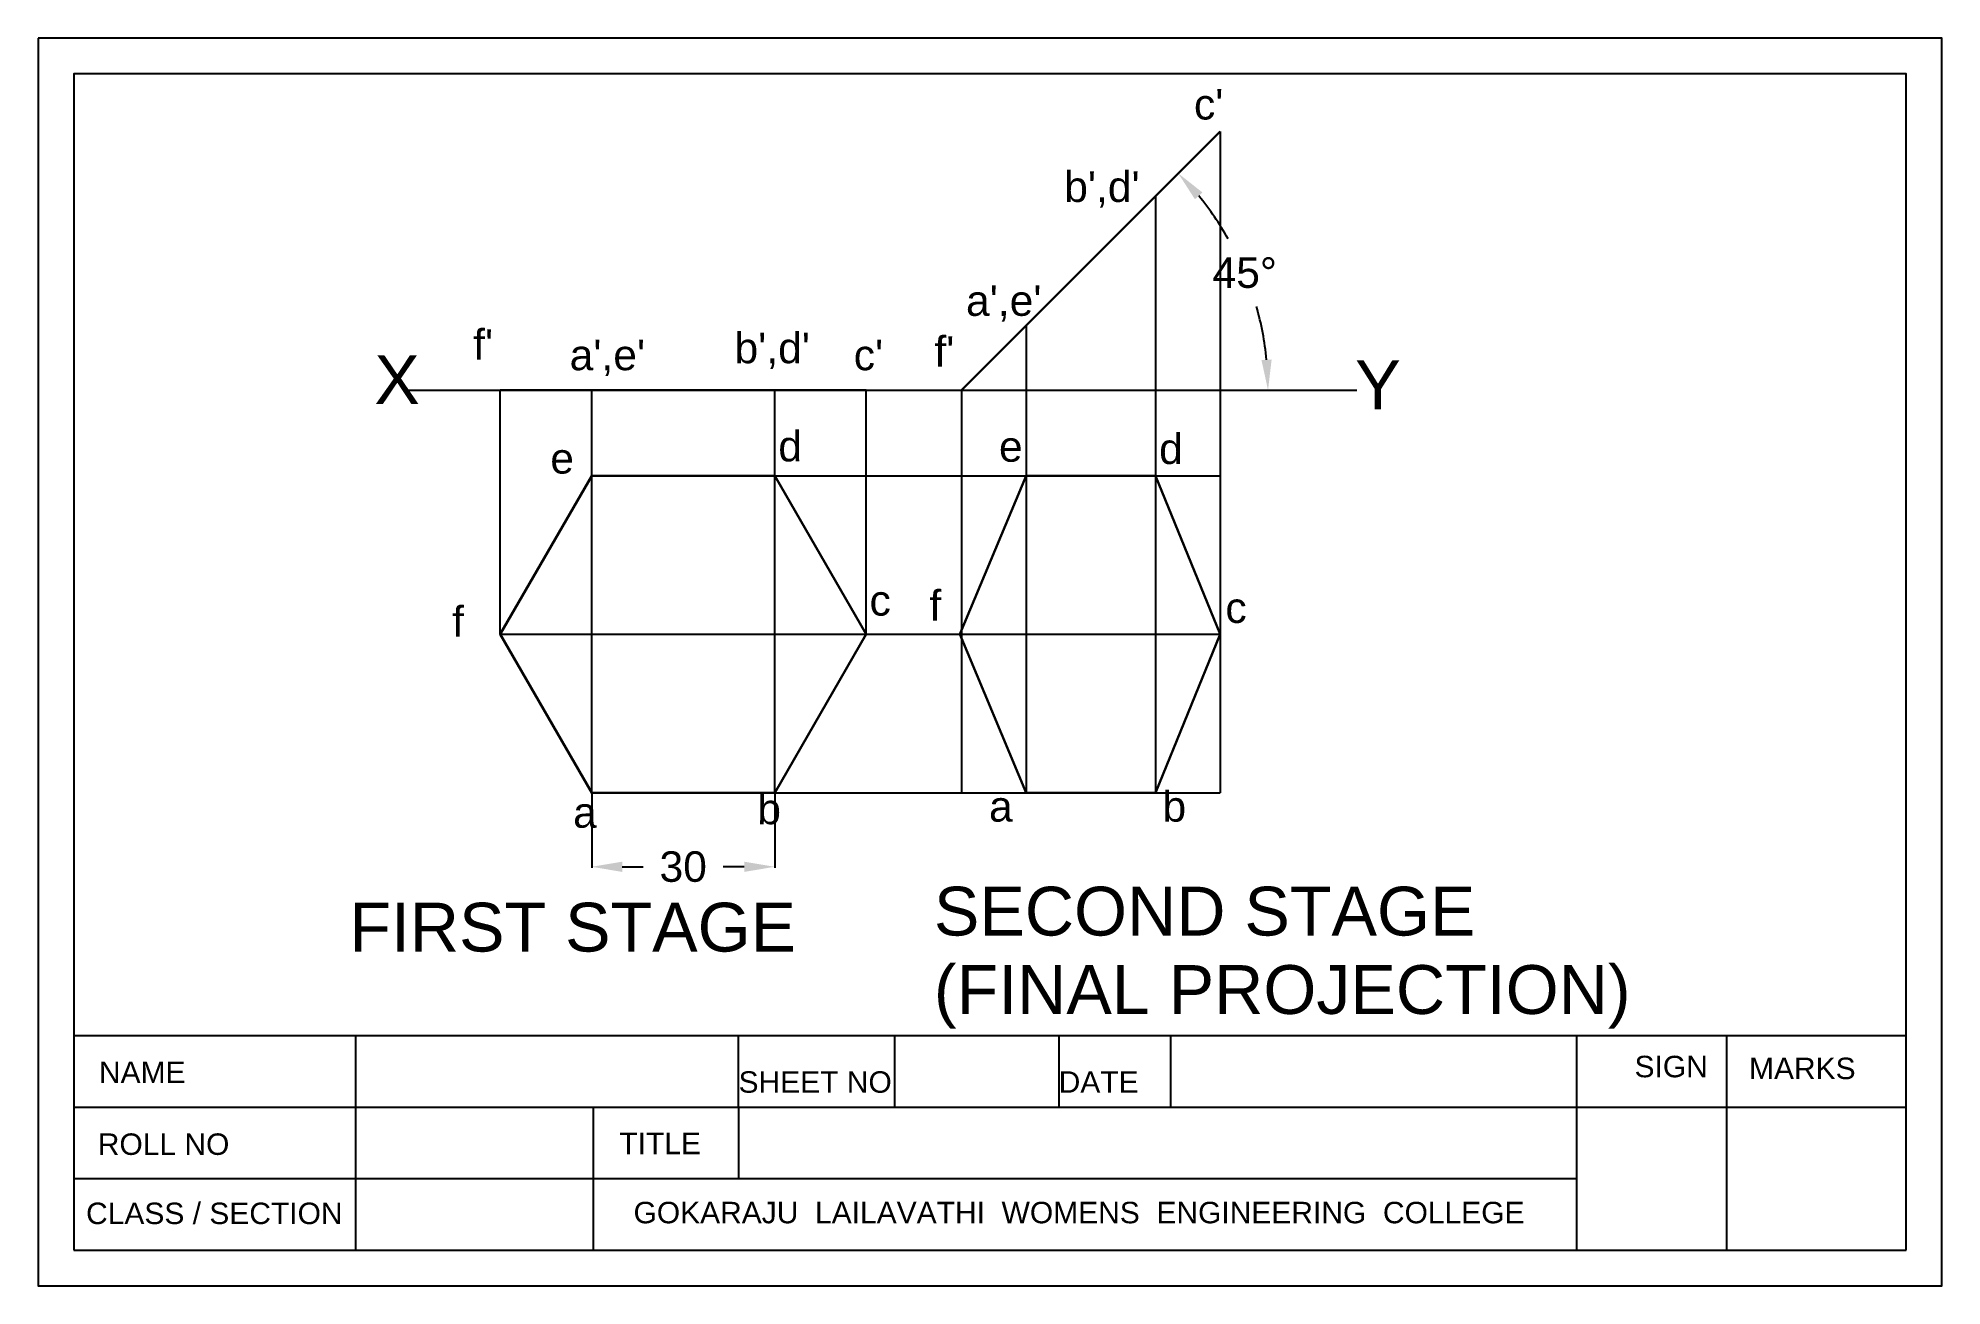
# Model space of a CAD drawing. Header units: millimetres. Extents: x 0 to 266, y 0 to 174.
import ezdxf

# ---------------------------------------------------------------- set-up
doc = ezdxf.new("R2010")
doc.units = ezdxf.units.MM
doc.header["$MEASUREMENT"] = 0
doc.header["$PDMODE"] = 35
doc.styles.get("Standard").update_dxf_attribs({"font": 'arial.ttf'})
doc.dimstyles.get("Standard").update_dxf_attribs({"dimtxt": 5, "dimasz": 5, "dimexe": 0.18, "dimexo": 0.0625, "dimgap": 3, "dimtad": 0, "dimtih": 1, "dimtoh": 1, "dimdec": 0, "dimzin": 0, "dimdsep": 46, "dimtxsty": 'Standard', "dimcen": 0.09, "dimadec": 0, "dimazin": 0, "dimtfac": 1, "dimtdec": 0, "dimtofl": 0, "dimtmove": 0, "dimatfit": 3, "dimfxl": 1, "dimtolj": 1, "dimtzin": 0, "dimarcsym": 0})

# ---------------------------------------------------------------- blocks, each defined once
blk = doc.blocks.new('*D3')
at = {"color": 0, "lineweight": -2, "transparency": 16777216}
blk.add_line((165.33, 125.19), (172.12, 125.19), dxfattribs=at)
for start, end in [(29.5325, 39.3001), (5.6999, 15.8101)]:
    blk.add_arc((129.1, 125.19), 42.88, start, end, dxfattribs=at)
at = {"color": 0, "transparency": 16777216}
for points in [[(161.75, 151.87), (162.8, 152.82), (159.41, 155.5)], [(172.47, 129.48), (171.05, 129.41), (171.97, 125.19)]]:
    blk.add_solid(points, dxfattribs=at)
at = {"layer": 'Defpoints', "color": 0, "transparency": 16777216}
for p in [(165.27, 161.36), (170.51, 136.28), (51.76, 125.19), (129.1, 125.19), (165.27, 125.19)]:
    blk.add_point(p, dxfattribs=at)
at = {"color": 0, "transparency": 16777216, "insert": (168.71, 141.59), "char_height": 4.264, "attachment_point": 5}
blk.add_mtext('\\A1;45°', dxfattribs=at)
blk = doc.blocks.new('*D4')
at = {"color": 0, "lineweight": -2, "transparency": 16777216}
for p, q in [((77.41, 68.87), (77.41, 58.42)), ((102.99, 68.87), (102.99, 58.42)), ((81.67, 58.58), (84.6, 58.58)), ((98.73, 58.58), (95.8, 58.58))]:
    blk.add_line(p, q, dxfattribs=at)
at = {"color": 0, "transparency": 16777216}
for points in [[(81.67, 59.29), (81.67, 57.86), (77.41, 58.58)], [(98.73, 59.29), (98.73, 57.86), (102.99, 58.58)]]:
    blk.add_solid(points, dxfattribs=at)
at = {"layer": 'Defpoints', "color": 0, "transparency": 16777216}
for p in [(77.41, 68.92), (102.99, 68.92), (102.99, 58.58)]:
    blk.add_point(p, dxfattribs=at)
at = {"color": 0, "transparency": 16777216, "insert": (90.2, 58.58), "char_height": 4.264, "attachment_point": 5}
blk.add_mtext('\\A1;30', dxfattribs=at)
blk = doc.blocks.new('GOKARAJU3')
for p, q in [((5, 169.4), (5, 5)), ((261.19, 169.4), (5, 169.4)), ((261.19, 5), (261.19, 169.4)), ((5, 35), (261.19, 35)), ((44.39, 35), (44.39, 5)), ((97.94, 25), (97.94, 35)), ((119.76, 35), (119.76, 25)), ((142.7, 35), (142.7, 25)), ((158.32, 35), (158.32, 25)), ((215.08, 35), (215.08, 5)), ((236.07, 35), (236.07, 5)), ((5, 25), (261.19, 25)), ((77.59, 25), (77.59, 5)), ((97.94, 25), (97.94, 15)), ((5, 15), (215.08, 15)), ((5, 5), (261.19, 5))]:
    blk.add_line(p, q)
blk.add_lwpolyline([(0, 174.4), (0, 0), (266.19, 0), (266.19, 174.4)], close=True)
at = {"char_height": 3}
for s, width, insert, attachment_point in [('SIGN', 10.7612, (223.21, 32.16), 1), ('MARKS', 16.273, (239.22, 31.9), 1), ('NAME', 15.9424, (8.51, 31.36), 1), ('SHEET NO', 21.0026, (97.94, 30), 1), ('DATE', 14.9315, (142.7, 30), 1), ('ROLL NO', 20.6744, (8.35, 21.31), 1), ('TITLE', 14.1732, (81.27, 21.41), 1), ('CLASS / SECTION', 35.77, (6.71, 11.64), 1), ('GOKARAJU  LAILAVATHI  WOMENS  ENGINEERING  COLLEGE', 147.5066, (145.54, 10.23), 5)]:
    blk.add_mtext_dynamic_manual_height_columns(s, width=width, gutter_width=15, heights=[0], dxfattribs=dict(at, insert=insert, attachment_point=attachment_point))

msp = doc.modelspace()

# ---------------------------------------------------------------- linework, layer by layer
at = {"lineweight": 30}
for p, q in [((129.1, 125.19), (165.27, 161.36)), ((64.62, 125.19), (115.78, 125.19))]:
    msp.add_line(p, q, dxfattribs=at)
for p, q in [((165.27, 161.36), (165.27, 68.92)), ((156.23, 152.32), (156.23, 68.92)), ((138.14, 134.23), (138.14, 68.92)), ((51.76, 125.19), (165.27, 125.19)), ((64.62, 91.08), (64.62, 125.19)), ((77.41, 68.92), (77.41, 125.19)), ((102.99, 68.92), (102.99, 125.19)), ((115.78, 91.08), (115.78, 125.19)), ((129.1, 125.19), (129.1, 68.92)), ((165.27, 125.19), (184.4, 125.19)), ((102.99, 113.23), (165.27, 113.23)), ((64.62, 91.08), (165.27, 91.08)), ((102.99, 68.92), (165.27, 68.92))]:
    msp.add_line(p, q)
at = {"linetype": 'Continuous'}
msp.add_lwpolyline([(5, 35), (261.19, 35), (261.19, 169.4), (5, 169.4)], close=True, dxfattribs=at)
at = {"lineweight": 30}
msp.add_lwpolyline([(102.99, 113.23), (77.41, 113.23), (64.62, 91.08), (77.41, 68.92), (102.99, 68.92), (115.78, 91.08)], close=True, dxfattribs=at)
msp.add_lwpolyline([(138.14, 113.23), (156.23, 113.23), (165.27, 91.08), (156.23, 68.92), (138.14, 68.92), (128.86, 91.08), (138.14, 113.23)], dxfattribs=at)

# ---------------------------------------------------------------- block references
msp.add_blockref('GOKARAJU3', (0, 0))

# ---------------------------------------------------------------- texts
for s, height, p in [("c'", 4.264, (161.61, 163.02)), ("b',d'", 4.264, (143.47, 151.5)), ("a',e'", 4.264, (129.74, 135.58)), ("f'", 4.264, (60.83, 129.45)), ("b',d'", 4.264, (97.37, 128.96)), ("a',e'", 4.264, (74.32, 127.98)), ("c'", 4.264, (114.04, 127.98)), ("f'", 4.264, (125.32, 128.47)), ('X', 6.82, (47.02, 123.26)), ('Y', 6.82, (184.16, 122.52)), ('d', 4.26, (103.5, 115.24)), ('e', 4.26, (134.35, 115.19)), ('d', 4.26, (156.74, 114.88)), ('e', 4.26, (71.62, 113.53)), ('c', 4.26, (116.25, 93.68)), ('f', 4.26, (124.62, 92.97)), ('c', 4.26, (166.01, 92.66)), ('f', 4.26, (57.89, 90.74)), ('b', 4.26, (157.21, 64.89)), ('a', 4.26, (74.81, 64.04)), ('b', 4.26, (100.56, 64.53)), ('a', 4.26, (132.96, 64.89)), ('FIRST STAGE', 6.8219, (43.51, 46.73)), ('SECOND STAGE', 6.8219, (125.25, 48.97)), ('(FINAL PROJECTION)', 6.8219, (125.25, 38.01))]:
    msp.add_text(s, height=height).set_placement(p)

# ---------------------------------------------------------------- dimensions: what is measured, and where the dimension line sits
dim = msp.add_angular_dim_2l(base=(170.51, 136.28), line1=((51.76, 125.19), (165.27, 125.19)), line2=((129.1, 125.19), (165.27, 161.36)), dimstyle='Standard', override={"dimscale": 0.852739, "dimlfac": 1.172692})
dim.commit()
dim.dimension.update_dxf_attribs({"geometry": '*D3', "text_midpoint": (168.71, 141.59)})
dim = msp.add_linear_dim(base=(102.99, 58.58), p1=(77.41, 68.92), p2=(102.99, 68.92), dimstyle='Standard', override={"dimscale": 0.852739, "dimlfac": 1.172692})
dim.commit()
dim.dimension.update_dxf_attribs({"geometry": '*D4', "text_midpoint": (90.2, 58.58)})

doc.saveas('drawing.dxf')
